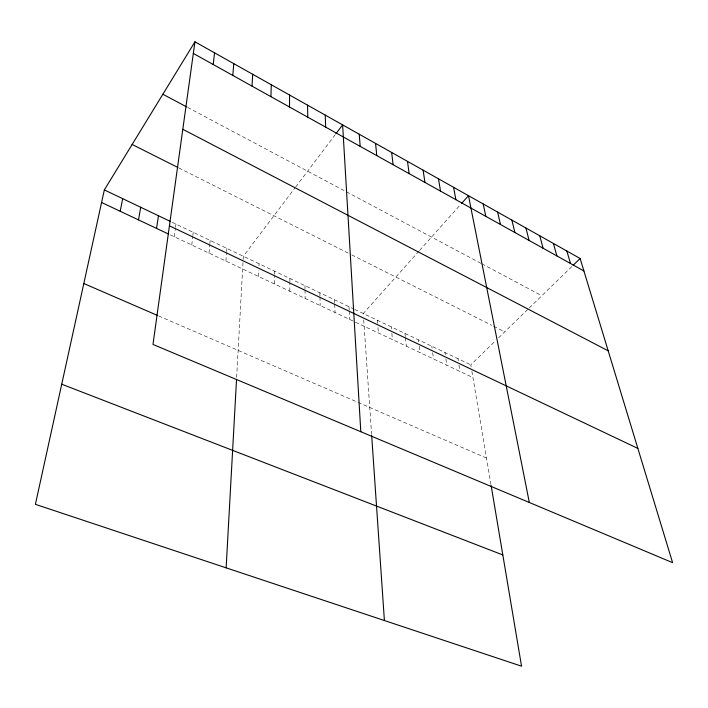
<?xml version="1.0" encoding="UTF-8"?>
<svg xmlns="http://www.w3.org/2000/svg" width="708" height="708" viewBox="0 0 708 708"><rect width="100%" height="100%" fill="white"/><g stroke="black" fill="none" stroke-linecap="round" stroke-linejoin="round"><path stroke-width="0.53" stroke-dasharray="3.54 2.66" d="M289.829 291.227L289.873 282.731M289.882 281.669L289.899 278.483M274.323 283.917L274.5 275.43M274.527 274.368L274.598 271.182M258.588 276.501L258.827 270.137M258.995 265.898L259.075 263.774M236.64 377.461L243.092 260.5M243.154 259.438L243.331 256.261L295.059 187.806M225.932 261.11L226.551 252.632M226.631 251.579L226.87 248.402M208.984 253.119L209.763 244.658M209.86 243.596L210.152 240.419M191.771 245.003L192.718 236.552M192.833 235.499L193.187 232.321M174.301 236.764L175.407 228.321M175.549 227.268L175.965 224.1M295.714 186.947L335.327 134.538M418.941 251.19L363.275 313.511L363.416 315.635M419.632 250.411L460.802 204.302M471.156 366.956L470.802 364.841L495.529 340.787M498.6 337.796L528.469 308.732M529.248 307.98L571.701 266.686M158.725 315.989L357.08 401.967M358.053 402.392L486.502 458.067M170.354 234.906L472.944 377.55M172.079 222.25L353.761 308.971M354.708 309.423L470.802 364.841M178.841 167.955L348.929 253.473M351.761 254.898L491.777 325.291M493.626 326.22L504.751 331.813M187.673 107.43L480.856 263.288M481.776 263.783L541.85 295.714M471.873 371.196L490.954 484.502M457.979 358.717L458.306 360.841M458.97 365.08L459.97 371.435M444.978 352.513L445.288 354.637M445.907 358.876L446.828 365.24M431.809 346.23L432.092 348.354M432.659 352.593L433.508 358.965M418.463 339.858L418.729 341.982M419.242 346.23L420.012 352.602M404.949 333.406L405.295 336.592M405.41 337.654L406.33 346.15M391.241 326.866L391.444 328.99M391.851 333.238L392.462 339.61M377.355 320.228L377.612 323.423M377.966 327.671L378.408 332.981M363.717 319.892L371.585 434.261M349 306.697L349.177 309.892M349.239 310.954L349.699 319.45M334.53 299.794L334.663 302.98M334.707 304.042L335.052 312.547M319.857 292.793L319.945 295.979M319.972 297.041L320.184 305.537M304.98 285.687L305.015 288.873M305.024 289.935L305.113 298.44"/><path stroke-width="1.06" d="M289.492 106.997L289.572 95.04M270.925 96.66L271.297 84.756M252.03 86.137L252.694 74.296M226.135 567.843L236.525 379.585M232.808 75.429L233.782 63.658M213.241 64.534L214.533 52.826M194.939 41.807L152.981 344.442L672.6 562.656L580.117 258.491L194.948 41.807L104.342 189.912L35.4 504.335L521.548 666.193L491.131 485.529M156.548 228.401L158.477 215.754M138.511 219.896L140.715 207.276M120.192 211.267L122.67 198.665M335.99 133.662L342.619 124.882L360.806 431.721M461.501 203.523L468.492 195.691L529.336 502.494M573.232 265.19L580.117 258.491M61.738 384.205L502.822 554.957M83.818 283.519L157.76 315.564M101.58 202.488L168.38 233.976M169.424 225.825L637.873 448.43M104.342 189.912L170.132 221.321M132.139 144.476L177.894 167.477M182.814 129.29L608.19 350.823M162.867 94.244L186.735 106.935M193.328 53.436L583.923 270.987M566.86 251.03L570.515 263.518M553.417 243.464L556.913 255.942M539.77 235.791L543.107 248.26M525.929 228.011L529.097 240.454M511.893 220.108L514.884 232.534M497.635 212.09L500.459 224.507M483.175 203.957L485.812 216.347M453.589 187.31L455.855 199.656M438.464 178.805L440.526 191.116M423.101 170.159L424.959 182.452M407.507 161.389L409.144 173.646M391.666 152.477L393.082 164.698M375.576 143.423L376.762 155.61M359.23 134.228L360.186 146.37M371.656 435.305L384.4 620.527M325.229 115.103L325.689 127.166M307.555 105.156L307.75 117.165"/></g></svg>
